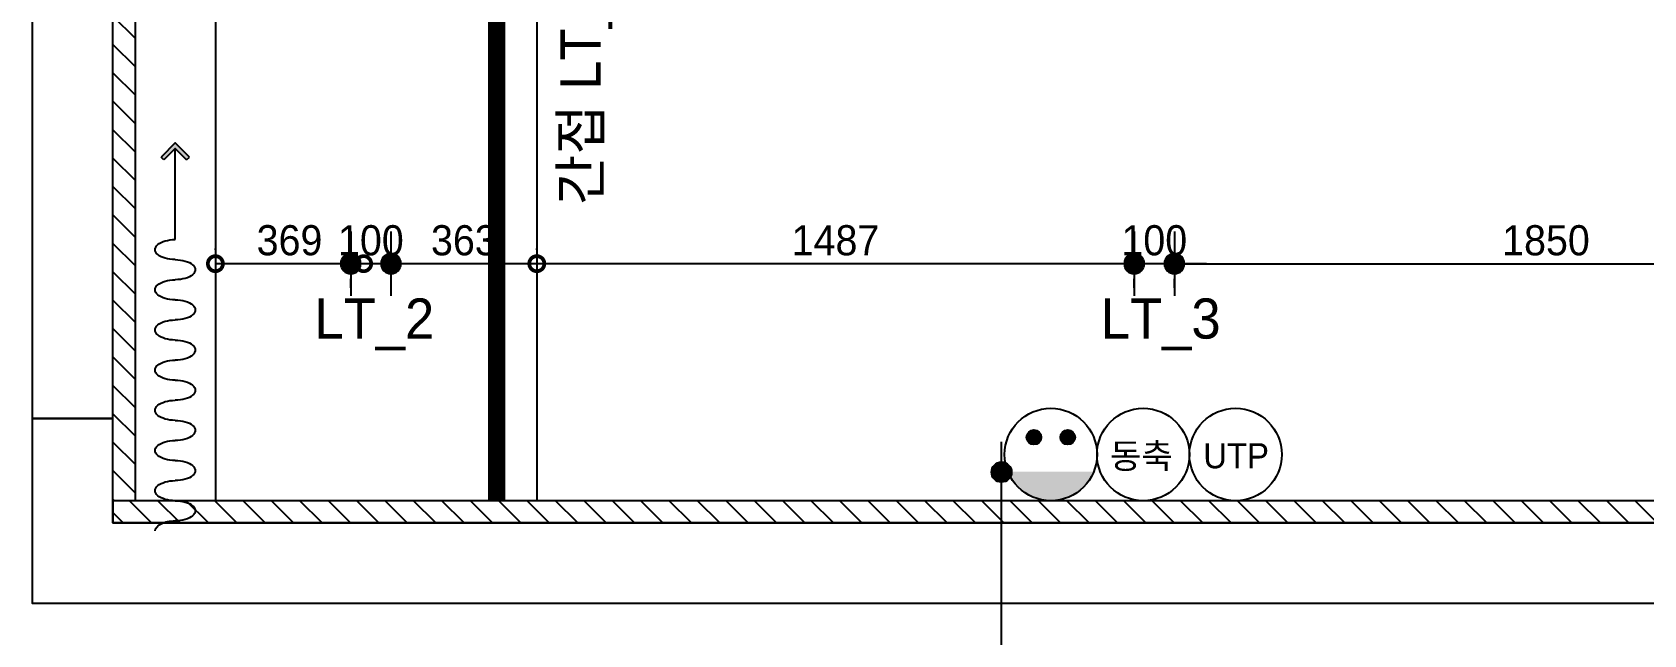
# Model space of a CAD drawing. Header units: inches. Extents: x 157163 to 245256, y -61743 to -20857.
# Drawn here: x 227216 to 231228, y -32656 to -31156 of the extents above; entities that cross this region are included whole.
import ezdxf

# ---------------------------------------------------------------- set-up
doc = ezdxf.new("R2010")
doc.units = ezdxf.units.IN
doc.header["$LTSCALE"] = 50
doc.header["$MEASUREMENT"] = 0
doc.linetypes.add('HID', pattern=[2.5, 1.5, -1])
for name, color, linetype in [('0-ELC TEXT', 7, 'Continuous'), ('01. F-소품', 3, 'Continuous'), ('04-WIN', 4, 'Continuous'), ('06-LIGHT', 4, 'Continuous'), ('07-DIM WAL', 5, 'Continuous'), ('3.기호.계단선', 30, 'Continuous'), ('F-WALL1', 2, 'Continuous'), ('RC-LIGHT', 7, 'Continuous'), ('설비', 140, 'Continuous')]:
    doc.layers.add(name, color=color, linetype=linetype)
doc.styles.add('스타일1', font='HY울릉도M.TTF')
doc.styles.add('코레일둥고', font='Korail_Round_Gothic_Medium.ttf')
doc.dimstyles.new('30', dxfattribs={"dimscale": 30, "dimtxt": 2.5, "dimasz": 2.5, "dimexe": 1.25, "dimexo": 2, "dimtad": 1, "dimdec": 0, "dimtxsty": '스타일1', "dimblk": 'DOTSMALL', "dimcen": 2.5, "dimclrd": 1, "dimclre": 1, "dimclrt": 7, "dimadec": 0, "dimazin": 0, "dimtfac": 1, "dimtdec": 0, "dimtix": 1, "dimtmove": 0, "dimatfit": 3, "dimldrblk": 'DOTSMALL', "dimfxl": 1.25, "dimarcsym": 0})

# ---------------------------------------------------------------- blocks, each defined once
blk = doc.blocks.new('VUDAUSEH')
at = {"layer": '04-WIN'}
blk.add_lwpolyline([(205716.3, -32116.9), (205917.3, -32116.9), (205917.3, -28746.9), (205716.3, -28746.9)], close=True, dxfattribs=at)
at = {"layer": 'F-WALL1'}
blk.add_lwpolyline([(211422.3, -32376.9), (211147.3, -32376.9), (211147.3, -31166.9), (210962.3, -31166.9), (210962.3, -32376.9), (205917.3, -32376.9), (205917.3, -32116.9), (205716.3, -32116.9), (205716.3, -32576.9), (211422.3, -32576.9), (211422.3, -32383.2)], dxfattribs=at)
blk = doc.blocks.new('cjswjdeh')
at = {"layer": '3.기호.계단선'}
h = blk.add_hatch(dxfattribs=at)
h.set_pattern_fill('_USER', color=8, scale=50, angle=135, pattern_type=0)
h.set_pattern_definition([(135, (21415.88, 371.787), (-35.355339, -35.355339), [])])
h.paths.add_polyline_path([(227472.3, -28391.9), (227417.3, -28391.9), (227417.3, -29780.4), (227472.3, -29780.4)])
h.paths.add_polyline_path([(227472.3, -29780.4), (227417.3, -29780.4), (227417.3, -31150.4), (227472.3, -31150.4)])
h.paths.add_polyline_path([(227472.3, -31150.4), (227417.3, -31150.4), (227417.3, -32321.9), (227472.3, -32321.9)])
h = blk.add_hatch(dxfattribs=at)
h.set_pattern_fill('_USER', color=8, scale=50, angle=135, pattern_type=0)
h.set_pattern_definition([(135, (21452.88, 371.787), (-35.355339, -35.355339), [])])
h.paths.add_polyline_path([(227417.3, -32376.9), (232462.3, -32376.9), (232462.3, -32321.9), (227417.3, -32321.9)])
at = {"layer": '3.기호.계단선', "color": 8}
for points in [[(227472.3, -32321.9), (227417.3, -32321.9), (227417.3, -28391.9), (227472.3, -28391.9)], [(227417.3, -32376.9), (232462.3, -32376.9), (232462.3, -32321.9), (227417.3, -32321.9)]]:
    blk.add_lwpolyline(points, close=True, dxfattribs=at)
blk.add_blockref('VUDAUSEH', (21500, 0))
blk = doc.blocks.new('1')
at = {"linetype": 'Continuous'}
h = blk.add_hatch(color=4, dxfattribs=at)
h.dxf.hatch_style = 1
edge = h.paths.add_edge_path()
edge.add_arc((11539653.5, -14273503.8), 37.5, 0, 360)
at = {"color": 1, "linetype": 'Continuous'}
for p, q in [((11539653.5, -14273637.1), (11539653.5, -14273370.5)), ((11539520.2, -14273503.8), (11539786.8, -14273503.8))]:
    blk.add_line(p, q, dxfattribs=at)
at = {"color": 4, "linetype": 'Continuous'}
for radius in [41.5, 37.5]:
    blk.add_circle((11539653.5, -14273503.8), radius, dxfattribs=at)
blk = doc.blocks.new('_DOTSMALL')
at = {"color": 0, "linetype": 'ByBlock', "const_width": 0.5}
blk.add_lwpolyline([(-0.0625, 0, 1), (0.0625, 0, 1)], format="xyb", close=True, dxfattribs=at)
blk = doc.blocks.new('*D112')
at = {"layer": '07-DIM WAL', "color": 1, "lineweight": -2, "transparency": 16777216}
for p, q in [((229959.3, -31671.9), (229959.3, -31694.4)), ((230059.3, -31731.9), (229959.3, -31731.9)), ((230059.3, -31791.9), (230059.3, -31769.4))]:
    blk.add_line(p, q, dxfattribs=at)
at = {"layer": 'Defpoints', "color": 0, "transparency": 16777216}
for p in [(229959.3, -31731.9), (229959.3, -31731.9), (230059.3, -31731.9)]:
    blk.add_point(p, dxfattribs=at)
at = {"layer": '07-DIM WAL', "color": 1, "lineweight": -2, "transparency": 16777216, "xscale": 75, "yscale": 75, "zscale": 75}
blk.add_blockref('_DOTSMALL', (229959.3, -31731.9), dxfattribs=at)
at = {"layer": '07-DIM WAL', "color": 1, "lineweight": -2, "transparency": 16777216, "xscale": 75, "yscale": 75, "zscale": 75, "rotation": 180}
blk.add_blockref('_DOTSMALL', (230059.3, -31731.9), dxfattribs=at)
at = {"layer": '07-DIM WAL', "color": 7, "transparency": 16777216, "insert": (230009.3, -31674.1), "char_height": 75, "attachment_point": 5, "style": '스타일1'}
blk.add_mtext('100', dxfattribs=at)
blk = doc.blocks.new('*D113')
at = {"layer": '07-DIM WAL', "color": 1, "lineweight": -2, "transparency": 16777216}
for p, q in [((231909.3, -31671.9), (231909.3, -31694.4)), ((230059.3, -31731.9), (231909.3, -31731.9)), ((230059.3, -31791.9), (230059.3, -31769.4))]:
    blk.add_line(p, q, dxfattribs=at)
at = {"layer": 'Defpoints', "color": 0, "transparency": 16777216}
for p in [(230059.3, -31731.9), (231909.3, -31731.9), (231909.3, -31731.9)]:
    blk.add_point(p, dxfattribs=at)
at = {"layer": '07-DIM WAL', "color": 1, "lineweight": -2, "transparency": 16777216, "xscale": 75, "yscale": 75, "zscale": 75, "rotation": 180}
blk.add_blockref('_DOTSMALL', (230059.3, -31731.9), dxfattribs=at)
at = {"layer": '07-DIM WAL', "color": 1, "lineweight": -2, "transparency": 16777216, "xscale": 75, "yscale": 75, "zscale": 75}
blk.add_blockref('_DOTSMALL', (231909.3, -31731.9), dxfattribs=at)
at = {"layer": '07-DIM WAL', "color": 7, "transparency": 16777216, "insert": (230984.3, -31674.1), "char_height": 75, "attachment_point": 5, "style": '스타일1'}
blk.add_mtext('1850', dxfattribs=at)
blk = doc.blocks.new('*D115')
at = {"layer": '07-DIM WAL', "color": 1, "lineweight": -2, "transparency": 16777216}
for p, q in [((228472.3, -31697.3), (228472.3, -31694.4)), ((229959.3, -31731.9), (228472.3, -31731.9)), ((229959.3, -31791.9), (229959.3, -31769.4))]:
    blk.add_line(p, q, dxfattribs=at)
at = {"layer": 'Defpoints', "color": 0, "transparency": 16777216}
for p in [(228472.3, -31731.9), (228472.3, -31757.3), (229959.3, -31731.9)]:
    blk.add_point(p, dxfattribs=at)
at = {"layer": '07-DIM WAL', "color": 1, "lineweight": -2, "transparency": 16777216, "xscale": 75, "yscale": 75, "zscale": 75, "rotation": 180}
blk.add_blockref('_DOTSMALL', (228472.3, -31731.9), dxfattribs=at)
at = {"layer": '07-DIM WAL', "color": 1, "lineweight": -2, "transparency": 16777216, "xscale": 75, "yscale": 75, "zscale": 75}
blk.add_blockref('_DOTSMALL', (229959.3, -31731.9), dxfattribs=at)
at = {"layer": '07-DIM WAL', "color": 7, "transparency": 16777216, "insert": (229215.8, -31674.1), "char_height": 75, "attachment_point": 5, "style": '스타일1'}
blk.add_mtext('1487', dxfattribs=at)
blk = doc.blocks.new('*D116')
at = {"layer": '07-DIM WAL', "color": 1, "lineweight": -2, "transparency": 16777216}
for p, q in [((228109.3, -31671.9), (228109.3, -31694.4)), ((228472.3, -31677.2), (228472.3, -31694.4)), ((228472.3, -31731.9), (228109.3, -31731.9))]:
    blk.add_line(p, q, dxfattribs=at)
at = {"layer": 'Defpoints', "color": 0, "transparency": 16777216}
for p in [(228109.3, -31731.9), (228109.3, -31731.9), (228472.3, -31737.2)]:
    blk.add_point(p, dxfattribs=at)
at = {"layer": '07-DIM WAL', "color": 1, "lineweight": -2, "transparency": 16777216, "xscale": 75, "yscale": 75, "zscale": 75, "rotation": 180}
blk.add_blockref('_DOTSMALL', (228109.3, -31731.9), dxfattribs=at)
at = {"layer": '07-DIM WAL', "color": 1, "lineweight": -2, "transparency": 16777216, "xscale": 75, "yscale": 75, "zscale": 75}
blk.add_blockref('_DOTSMALL', (228472.3, -31731.9), dxfattribs=at)
at = {"layer": '07-DIM WAL', "color": 7, "transparency": 16777216, "insert": (228290.8, -31674.1), "char_height": 75, "attachment_point": 5, "style": '스타일1'}
blk.add_mtext('363', dxfattribs=at)
blk = doc.blocks.new('*D117')
at = {"layer": '07-DIM WAL', "color": 1, "lineweight": -2, "transparency": 16777216}
for p, q in [((228109.3, -31671.9), (228109.3, -31694.4)), ((228109.3, -31731.9), (228009.3, -31731.9)), ((228009.3, -31791.9), (228009.3, -31769.4))]:
    blk.add_line(p, q, dxfattribs=at)
at = {"layer": 'Defpoints', "color": 0, "transparency": 16777216}
for p in [(228009.3, -31731.9), (228009.3, -31731.9), (228109.3, -31731.9)]:
    blk.add_point(p, dxfattribs=at)
at = {"layer": '07-DIM WAL', "color": 1, "lineweight": -2, "transparency": 16777216, "xscale": 75, "yscale": 75, "zscale": 75}
blk.add_blockref('_DOTSMALL', (228009.3, -31731.9), dxfattribs=at)
at = {"layer": '07-DIM WAL', "color": 1, "lineweight": -2, "transparency": 16777216, "xscale": 75, "yscale": 75, "zscale": 75, "rotation": 180}
blk.add_blockref('_DOTSMALL', (228109.3, -31731.9), dxfattribs=at)
at = {"layer": '07-DIM WAL', "color": 7, "transparency": 16777216, "insert": (228059.3, -31674.1), "char_height": 75, "attachment_point": 5, "style": '스타일1'}
blk.add_mtext('100', dxfattribs=at)
blk = doc.blocks.new('*D118')
at = {"layer": '07-DIM WAL', "color": 1, "lineweight": -2, "transparency": 16777216}
for p, q in [((228041.3, -31671.9), (228041.3, -31694.4)), ((227672.3, -31697.3), (227672.3, -31694.4)), ((228041.3, -31731.9), (227672.3, -31731.9))]:
    blk.add_line(p, q, dxfattribs=at)
at = {"layer": 'Defpoints', "color": 0, "transparency": 16777216}
for p in [(227672.3, -31731.9), (227672.3, -31757.3), (228041.3, -31731.9)]:
    blk.add_point(p, dxfattribs=at)
at = {"layer": '07-DIM WAL', "color": 1, "lineweight": -2, "transparency": 16777216, "xscale": 75, "yscale": 75, "zscale": 75, "rotation": 180}
blk.add_blockref('_DOTSMALL', (227672.3, -31731.9), dxfattribs=at)
at = {"layer": '07-DIM WAL', "color": 1, "lineweight": -2, "transparency": 16777216, "xscale": 75, "yscale": 75, "zscale": 75}
blk.add_blockref('_DOTSMALL', (228041.3, -31731.9), dxfattribs=at)
at = {"layer": '07-DIM WAL', "color": 7, "transparency": 16777216, "insert": (227856.8, -31674), "char_height": 75, "attachment_point": 5, "style": '스타일1'}
blk.add_mtext('369', dxfattribs=at)
blk = doc.blocks.new('FFSFDF')
at = {"layer": '01. F-소품'}
blk.add_hatch(color=8, dxfattribs=at).paths.add_polyline_path([(1567672.9, 1746751.1), (1567679.9, 1746744.1), (1567715.3, 1746779.4), (1567679.9, 1746814.8), (1567672.9, 1746807.7), (1567701.2, 1746779.4)])
at = {"layer": '01. F-소품', "color": 8}
for p, q in [((1567672.9, 1746807.7), (1567679.9, 1746814.8)), ((1567474.8, 1746779.4), (1567701.2, 1746779.4)), ((1567672.9, 1746751.1), (1567679.9, 1746744.1))]:
    blk.add_line(p, q, dxfattribs=at)
for points in [[(1567672.9, 1746807.7), (1567701.2, 1746779.4), (1567672.9, 1746751.1)], [(1567679.9, 1746814.8), (1567715.3, 1746779.4), (1567679.9, 1746744.1)]]:
    blk.add_lwpolyline(points, dxfattribs=at)
for centre, start_param, end_param in [((1566799.8, 1746779.4), 1.570796, 4.712389), ((1566899.8, 1746779.4), 1.570796, 4.712389), ((1566999.8, 1746779.4), 1.570796, 4.712389), ((1567099.8, 1746779.4), 1.570796, 4.712389), ((1567199.8, 1746779.4), 1.570796, 4.712389), ((1567299.8, 1746779.4), 1.570796, 4.712389), ((1567399.8, 1746779.4), 1.570796, 4.712389), ((1566749.8, 1746779.4), 6.283185, 7.853982), ((1566849.8, 1746779.4), 4.712389, 7.853982), ((1566949.8, 1746779.4), 4.712389, 7.853982), ((1567049.8, 1746779.4), 4.712389, 7.853982), ((1567149.8, 1746779.4), 4.712389, 7.853982), ((1567249.8, 1746779.4), 4.712389, 7.853982), ((1567349.8, 1746779.4), 4.712389, 7.853982), ((1567449.8, 1746779.4), 4.712389, 7.853982)]:
    blk.add_ellipse(centre, major_axis=(0, -50), ratio=0.5, start_param=start_param, end_param=end_param, dxfattribs=at)
blk = doc.blocks.new('egoo')
at = {"layer": '설비'}
h = blk.add_hatch(color=140, dxfattribs=at)
edge = h.paths.add_edge_path()
edge.add_arc((1015645.3, 443433.7), 22.3, 0, 360)
h = blk.add_hatch(color=140, dxfattribs=at)
edge = h.paths.add_edge_path()
edge.add_arc((1015747.7, 443433.7), 22.3, 0, 360)
h = blk.add_hatch(color=140, dxfattribs=at)
edge = h.paths.add_edge_path()
edge.add_line((1015826.3, 443329.1), (1015566.6, 443329.1))
edge.add_ellipse((1015696.5, 443381.5), major_axis=(99, 99), ratio=1, start_angle=156.9578, end_angle=293.0422)
at = {"layer": '설비', "color": 140}
for centre, radius in [((1015696.5, 443381.5), 140), ((1015645.3, 443433.7), 22.3), ((1015747.7, 443433.7), 22.3)]:
    blk.add_circle(centre, radius, dxfattribs=at)

msp = doc.modelspace()

# ---------------------------------------------------------------- hatches: boundary and pattern name
at = {"layer": '0-ELC TEXT'}
h = msp.add_hatch(color=256, dxfattribs=at)
h.dxf.hatch_style = 1
edge = h.paths.add_edge_path()
edge.add_arc((229629.1, -32250.7), 25, -90, 270, ccw=False)
h = msp.add_hatch(color=256, dxfattribs=at)
h.dxf.hatch_style = 1
edge = h.paths.add_edge_path()
edge.add_arc((229629.1, -32250.7), 25, -90, 270, ccw=False)

# ---------------------------------------------------------------- linework, layer by layer
msp.add_line((229629.1, -33133.5), (229629.1, -32175.7), dxfattribs=at)
msp.add_circle((229629.1, -32250.7), 25, dxfattribs=at)
msp.add_circle((229629.1, -32250.7), 25, dxfattribs=at)
at = {"layer": '06-LIGHT'}
for p, q in [((227672.3, -28541.9), (227672.3, -32321.9)), ((228472.3, -28541.9), (228472.3, -32321.9))]:
    msp.add_line(p, q, dxfattribs=at)
at = {"layer": '06-LIGHT', "color": 10, "linetype": 'HID', "const_width": 43.2}
msp.add_lwpolyline([(228372.3, -28541.9), (228372.3, -32321.9)], dxfattribs=at)
at = {"layer": '설비', "color": 140}
for centre in [(229981.8, -32206.9), (230211.8, -32206.9)]:
    msp.add_circle(centre, 115, dxfattribs=at)

# ---------------------------------------------------------------- block references
msp.add_blockref('cjswjdeh', (0, 0))
at = {"color": 0, "xscale": -1, "rotation": 270}
msp.add_blockref('FFSFDF', (-1519207.1, -1599146.7), dxfattribs=at)
at = {"layer": 'RC-LIGHT', "xscale": -0.6024096385271789, "yscale": 0.6024096385271789, "zscale": 0.6024096385271789}
for p, rotation in [((-8370486.9, 6919866.6), 89.99999999999993), ((-8370386.9, 6919866.6), 89.99999999999991), ((-8368536.9, 6919866.6), 89.99999999999991), ((-8368436.9, 6919866.6), 89.99999999999993)]:
    msp.add_blockref('1', p, dxfattribs=dict(at, rotation=rotation))
at = {"layer": '설비', "color": 140, "xscale": 0.8214285869294655, "yscale": 0.8214285869294655, "zscale": 0.8214285869294655, "rotation": 359.9999999999999}
msp.add_blockref('egoo', (-604570.3, -396413.1), dxfattribs=at)

# ---------------------------------------------------------------- texts
at = {"layer": '설비', "color": 30, "style": '코레일둥고'}
msp.add_text('간접 LT_4', height=100, rotation=90, dxfattribs=at).set_placement((228631.1, -31586.1))
for s, p in [('LT_2', (227918.8, -31918.4)), ('LT_3', (229876.3, -31918.4))]:
    msp.add_text(s, height=100, dxfattribs=at).set_placement(p)
at = {"layer": '설비', "color": 140, "style": '코레일둥고'}
for s, p in [('동축', (229898.7, -32241.6)), ('UTP', (230131.3, -32241.2))]:
    msp.add_text(s, height=62.5, dxfattribs=at).set_placement(p)

# ---------------------------------------------------------------- dimensions: what is measured, and where the dimension line sits
at = {"layer": '07-DIM WAL'}
for base, p1, p2, picture, middle in [((227672.3, -31731.9), (228041.3, -31731.9), (227672.3, -31757.3), '*D118', (227856.8, -31674)), ((228009.3, -31731.9), (228109.3, -31731.9), (228009.3, -31731.9), '*D117', (228059.3, -31674.1)), ((228109.3, -31731.9), (228472.3, -31737.2), (228109.3, -31731.9), '*D116', (228290.8, -31674.1)), ((228472.3, -31731.9), (229959.3, -31731.9), (228472.3, -31757.3), '*D115', (229215.8, -31674.1)), ((229959.3, -31731.9), (230059.3, -31731.9), (229959.3, -31731.9), '*D112', (230009.3, -31674.1)), ((231909.3, -31731.9), (230059.3, -31731.9), (231909.3, -31731.9), '*D113', (230984.3, -31674.1))]:
    dim = msp.add_linear_dim(base=base, p1=p1, p2=p2, dimstyle='30', dxfattribs=at)
    dim.commit()
    dim.dimension.update_dxf_attribs({"geometry": picture, "text_midpoint": middle})

doc.saveas('drawing.dxf')
